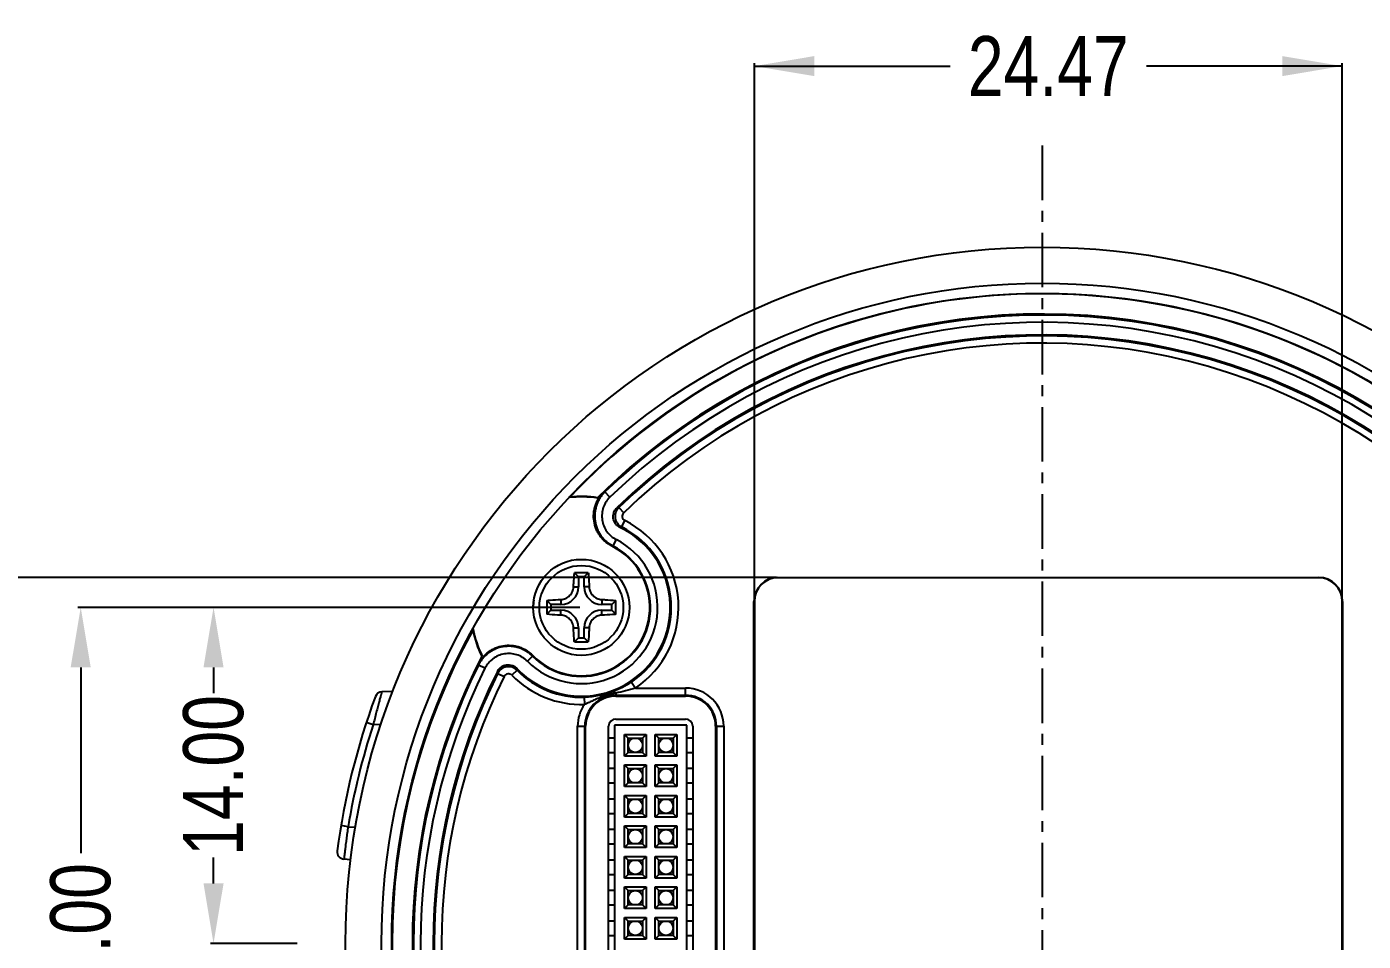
# Model space of a CAD drawing. Header units: millimetres. Extents: x -61 to 249, y -179 to 12.
# Drawn here: x 163.1 to 218.7, y -81.8 to -43.7 of the extents above; entities that cross this region are included whole.
import ezdxf

# ---------------------------------------------------------------- set-up
doc = ezdxf.new("R2010")
doc.units = ezdxf.units.MM
doc.header["$LTSCALE"] = 1.21
doc.header["$MEASUREMENT"] = 0
doc.header["$PDMODE"] = 3
doc.header["$PDSIZE"] = 0.3125
doc.linetypes.add('CENTER', pattern=[0.6, 0.375, -0.075, 0.075, -0.075])
doc.layers.get('0').update_dxf_attribs({"linetype": 'CONTINUOUS'})
doc.layers.get('DEFPOINTS').update_dxf_attribs({"linetype": 'CONTINUOUS'})
doc.layers.add('02___PRT_ALL_AXES', color=7, linetype='CONTINUOUS')
doc.layers.add('Dim', color=3, linetype='CONTINUOUS', lineweight=25)
doc.styles.get("Standard").update_dxf_attribs({"font": 'txt', "width": 0.8})
doc.dimstyles.get("Standard").update_dxf_attribs({"dimtxt": 0.15625, "dimasz": 0.1875, "dimexe": 0.125, "dimexo": 0.0625, "dimgap": 0.09, "dimtad": 0, "dimtih": 1, "dimtoh": 1, "dimzin": 4, "dimdsep": 46, "dimtxsty": 'STANDARD', "dimblk": '_FILLED', "dimblk1": '_FILLED', "dimblk2": '_FILLED', "dimcen": 0.09, "dimazin": 1, "dimtp": 0.01, "dimtm": 0.01, "dimtfac": 1, "dimtofl": 0, "dimtmove": 0, "dimatfit": 3, "dimldrblk": '_FILLED', "dimfxl": 1, "dimtolj": 1, "dimtzin": 4, "dimarcsym": 0})

# ---------------------------------------------------------------- blocks, each defined once
blk = doc.blocks.new('_FILLED')
at = {"color": 0, "linetype": 'ByBlock'}
blk.add_solid([(0, 0), (-1, 0.167), (-1, -0.167)], dxfattribs=at)
blk = doc.blocks.new('*D4')
at = {"layer": 'DEFPOINTS', "color": 0}
for p in [(186.2, -67.915), (165.364, -95.915), (186.2, -95.915)]:
    blk.add_point(p, dxfattribs=at)
at = {"layer": 'Dim', "color": 0, "lineweight": -2}
for p, q in [((186.137, -67.915), (165.239, -67.915)), ((165.364, -70.415), (165.364, -78.158)), ((165.364, -93.415), (165.364, -85.672)), ((186.137, -95.915), (165.239, -95.915))]:
    blk.add_line(p, q, dxfattribs=at)
at = {"layer": 'Dim', "color": 0, "lineweight": -2, "xscale": 2.5, "yscale": 2.5, "zscale": 2.5}
for p, rotation in [((165.364, -67.915), 90), ((165.364, -95.915), 270)]:
    blk.add_blockref('_FILLED', p, dxfattribs=dict(at, rotation=rotation))
at = {"layer": 'Dim', "color": 0, "insert": (165.364, -81.915), "char_height": 2.5, "attachment_point": 5, "rotation": 90, "line_spacing_factor": 2.5}
blk.add_mtext('\\A1;28.00', dxfattribs=at)
blk = doc.blocks.new('*D7')
at = {"layer": 'DEFPOINTS', "color": 0}
for p in [(194.385, -66.665), (159.731, -97.165), (194.385, -97.165)]:
    blk.add_point(p, dxfattribs=at)
at = {"layer": 'Dim', "color": 0, "lineweight": -2}
for p, q in [((194.322, -66.665), (159.606, -66.665)), ((159.731, -69.165), (159.731, -78.158)), ((159.731, -94.665), (159.731, -85.672)), ((194.322, -97.165), (159.606, -97.165))]:
    blk.add_line(p, q, dxfattribs=at)
at = {"layer": 'Dim', "color": 0, "lineweight": -2, "xscale": 2.5, "yscale": 2.5, "zscale": 2.5}
for p, rotation in [((159.731, -66.665), 90), ((159.731, -97.165), 270)]:
    blk.add_blockref('_FILLED', p, dxfattribs=dict(at, rotation=rotation))
at = {"layer": 'Dim', "color": 0, "insert": (159.731, -81.915), "char_height": 2.5, "attachment_point": 5, "rotation": 90, "line_spacing_factor": 2.5}
blk.add_mtext('\\A1;30.50', dxfattribs=at)
blk = doc.blocks.new('*D8')
at = {"color": 0, "linetype": 'ByBlock', "lineweight": -2}
for p, q in [((193.401, -67.603), (193.401, -45.247)), ((193.401, -45.372), (201.545, -45.372)), ((217.869, -45.372), (209.725, -45.372)), ((217.869, -67.603), (217.869, -45.247))]:
    blk.add_line(p, q, dxfattribs=at)
at = {"layer": 'DEFPOINTS', "color": 0, "linetype": 'ByBlock'}
for p in [(193.401, -67.665), (217.869, -67.665)]:
    blk.add_point(p, dxfattribs=at)
at = {"color": 0, "linetype": 'ByBlock', "lineweight": -2, "xscale": 2.5, "yscale": 2.5, "zscale": 2.5, "rotation": 180}
blk.add_blockref('_FILLED', (193.401, -45.372), dxfattribs=at)
at = {"color": 0, "linetype": 'ByBlock', "lineweight": -2, "xscale": 2.5, "yscale": 2.5, "zscale": 2.5}
blk.add_blockref('_FILLED', (217.869, -45.372), dxfattribs=at)
at = {"color": 0, "linetype": 'ByBlock', "lineweight": -2, "insert": (205.635, -45.372), "char_height": 2.5, "attachment_point": 5}
blk.add_mtext('\\A1;24.47', dxfattribs=at)
blk = doc.blocks.new('*D10')
at = {"layer": 'DEFPOINTS', "color": 0}
for p in [(170.892, -67.915), (186.2, -67.915), (174.434, -81.915)]:
    blk.add_point(p, dxfattribs=at)
at = {"layer": 'Dim', "color": 0, "lineweight": -2}
for p, q in [((186.137, -67.915), (170.767, -67.915)), ((170.892, -70.415), (170.892, -71.492)), ((170.892, -79.415), (170.892, -78.338)), ((174.371, -81.915), (170.767, -81.915))]:
    blk.add_line(p, q, dxfattribs=at)
at = {"layer": 'Dim', "color": 0, "lineweight": -2, "xscale": 2.5, "yscale": 2.5, "zscale": 2.5}
for p, rotation in [((170.892, -67.915), 90), ((170.892, -81.915), 270)]:
    blk.add_blockref('_FILLED', p, dxfattribs=dict(at, rotation=rotation))
at = {"layer": 'Dim', "color": 0, "insert": (170.892, -74.915), "char_height": 2.5, "attachment_point": 5, "rotation": 90}
blk.add_mtext('\\A1;14.00', dxfattribs=at)

msp = doc.modelspace()

# ---------------------------------------------------------------- linework, layer by layer
at = {"color": 6, "linetype": 'CENTER', "ltscale": 5}
msp.add_line((205.385, -48.683), (205.385, -114.341), dxfattribs=at)
at = {"color": 7, "linetype": 'Continuous'}
for p, q in [((186.882, -63.366), (186.876, -63.347)), ((187.391, -63.322), (187.183, -63.107)), ((187.755, -63.762), (187.964, -63.977)), ((187.879, -64.568), (188.013, -64.3)), ((187.653, -65.091), (187.516, -65.357)), ((185.911, -66.476), (186.078, -66.643)), ((186.078, -66.643), (186.078, -67.065)), ((186.322, -66.643), (186.078, -66.643)), ((186.489, -66.476), (186.322, -66.643)), ((186.322, -67.065), (186.322, -66.643)), ((194.385, -66.665), (194.385, -66.681)), ((194.385, -66.665), (216.885, -66.665)), ((216.885, -66.681), (194.385, -66.681)), ((216.885, -66.665), (216.885, -66.681)), ((185.873, -67.065), (186.078, -67.065)), ((186.527, -67.065), (186.322, -67.065)), ((184.761, -67.626), (184.928, -67.793)), ((184.928, -67.793), (184.928, -68.037)), ((185.35, -67.793), (184.928, -67.793)), ((185.35, -67.588), (185.35, -67.793)), ((187.05, -67.588), (187.05, -67.793)), ((187.472, -67.793), (187.05, -67.793)), ((187.639, -67.626), (187.472, -67.793)), ((187.472, -68.037), (187.472, -67.793)), ((193.385, -96.165), (193.385, -67.665)), ((193.385, -67.665), (193.401, -67.665)), ((193.401, -67.665), (193.401, -96.165)), ((217.869, -96.165), (217.869, -67.665)), ((217.885, -67.665), (217.869, -67.665)), ((217.885, -67.665), (217.885, -96.165)), ((184.761, -68.204), (184.928, -68.037)), ((184.928, -68.037), (185.35, -68.037)), ((185.35, -68.242), (185.35, -68.037)), ((187.05, -68.242), (187.05, -68.037)), ((187.05, -68.037), (187.472, -68.037)), ((187.639, -68.204), (187.472, -68.037)), ((185.873, -68.765), (186.078, -68.765)), ((186.078, -68.765), (186.078, -69.187)), ((186.322, -69.187), (186.322, -68.765)), ((186.527, -68.765), (186.322, -68.765)), ((185.911, -69.354), (186.078, -69.187)), ((186.078, -69.187), (186.322, -69.187)), ((186.489, -69.354), (186.322, -69.187)), ((182.075, -69.952), (182.056, -69.952)), ((183.953, -70.16), (184.166, -69.948)), ((182.19, -70.451), (181.921, -70.318)), ((183.524, -70.535), (183.31, -70.745)), ((182.719, -70.663), (182.988, -70.796)), ((188.284, -71.026), (188.451, -71.275)), ((178.356, -71.413), (177.894, -71.437)), ((186.32, -71.658), (186.329, -71.958)), ((187.635, -71.488), (187.635, -71.575)), ((187.635, -71.61), (187.635, -71.575)), ((187.635, -71.575), (190.535, -71.575)), ((187.635, -71.61), (190.535, -71.61)), ((188.451, -71.275), (190.535, -71.275)), ((190.535, -71.61), (190.535, -71.275)), ((177.536, -72.807), (177.251, -72.714)), ((177.861, -72.79), (177.536, -72.807)), ((186.045, -90.965), (186.045, -72.865)), ((186.045, -72.865), (186.38, -72.865)), ((186.345, -90.965), (186.345, -72.865)), ((186.38, -90.965), (186.38, -72.865)), ((187.335, -90.965), (187.335, -72.865)), ((187.585, -72.815), (187.585, -91.015)), ((190.585, -72.815), (187.585, -72.815)), ((187.635, -72.565), (190.535, -72.565)), ((190.585, -91.015), (190.585, -72.815)), ((190.835, -72.865), (190.835, -90.965)), ((191.789, -72.865), (191.789, -90.965)), ((191.789, -72.865), (192.125, -72.865)), ((191.825, -72.865), (191.825, -90.965)), ((192.125, -72.865), (192.125, -90.965)), ((187.585, -73.36), (187.335, -73.36)), ((188, -74.11), (188, -73.21)), ((188.15, -73.36), (188, -73.21)), ((188, -73.21), (188.9, -73.21)), ((188.15, -73.96), (188.15, -73.36)), ((188.15, -73.36), (188.75, -73.36)), ((188.75, -73.36), (188.9, -73.21)), ((188.75, -73.36), (188.75, -73.96)), ((188.9, -73.21), (188.9, -74.11)), ((189.27, -74.11), (189.27, -73.21)), ((189.42, -73.36), (189.27, -73.21)), ((189.27, -73.21), (190.17, -73.21)), ((189.42, -73.96), (189.42, -73.36)), ((189.42, -73.36), (190.02, -73.36)), ((190.02, -73.36), (190.17, -73.21)), ((190.02, -73.36), (190.02, -73.96)), ((190.17, -73.21), (190.17, -74.11)), ((190.835, -73.36), (190.585, -73.36)), ((187.335, -73.96), (187.585, -73.96)), ((188.15, -73.96), (188, -74.11)), ((188.75, -73.96), (188.15, -73.96)), ((188.75, -73.96), (188.9, -74.11)), ((189.42, -73.96), (189.27, -74.11)), ((190.02, -73.96), (189.42, -73.96)), ((190.02, -73.96), (190.17, -74.11)), ((190.585, -73.96), (190.835, -73.96)), ((188.9, -74.11), (188, -74.11)), ((188, -75.38), (188, -74.48)), ((188.15, -74.63), (188, -74.48)), ((188, -74.48), (188.9, -74.48)), ((188.75, -74.63), (188.9, -74.48)), ((188.9, -74.48), (188.9, -75.38)), ((190.17, -74.11), (189.27, -74.11)), ((189.27, -75.38), (189.27, -74.48)), ((189.42, -74.63), (189.27, -74.48)), ((189.27, -74.48), (190.17, -74.48)), ((190.02, -74.63), (190.17, -74.48)), ((190.17, -74.48), (190.17, -75.38)), ((187.585, -74.63), (187.335, -74.63)), ((188.15, -75.23), (188.15, -74.63)), ((188.15, -74.63), (188.75, -74.63)), ((188.75, -74.63), (188.75, -75.23)), ((189.42, -75.23), (189.42, -74.63)), ((189.42, -74.63), (190.02, -74.63)), ((190.02, -74.63), (190.02, -75.23)), ((190.835, -74.63), (190.585, -74.63)), ((187.335, -75.23), (187.585, -75.23)), ((188.15, -75.23), (188, -75.38)), ((188.9, -75.38), (188, -75.38)), ((188.75, -75.23), (188.15, -75.23)), ((188.75, -75.23), (188.9, -75.38)), ((189.42, -75.23), (189.27, -75.38)), ((190.17, -75.38), (189.27, -75.38)), ((190.02, -75.23), (189.42, -75.23)), ((190.02, -75.23), (190.17, -75.38)), ((190.585, -75.23), (190.835, -75.23)), ((187.585, -75.9), (187.335, -75.9)), ((188, -76.65), (188, -75.75)), ((188.15, -75.9), (188, -75.75)), ((188, -75.75), (188.9, -75.75)), ((188.15, -76.5), (188.15, -75.9)), ((188.15, -75.9), (188.75, -75.9)), ((188.75, -75.9), (188.9, -75.75)), ((188.75, -75.9), (188.75, -76.5)), ((188.9, -75.75), (188.9, -76.65)), ((189.27, -76.65), (189.27, -75.75)), ((189.42, -75.9), (189.27, -75.75)), ((189.27, -75.75), (190.17, -75.75)), ((189.42, -76.5), (189.42, -75.9)), ((189.42, -75.9), (190.02, -75.9)), ((190.02, -75.9), (190.17, -75.75)), ((190.02, -75.9), (190.02, -76.5)), ((190.17, -75.75), (190.17, -76.65)), ((190.835, -75.9), (190.585, -75.9)), ((187.335, -76.5), (187.585, -76.5)), ((188.15, -76.5), (188, -76.65)), ((188.9, -76.65), (188, -76.65)), ((188.75, -76.5), (188.15, -76.5)), ((188.75, -76.5), (188.9, -76.65)), ((189.42, -76.5), (189.27, -76.65)), ((190.17, -76.65), (189.27, -76.65)), ((190.02, -76.5), (189.42, -76.5)), ((190.02, -76.5), (190.17, -76.65)), ((190.585, -76.5), (190.835, -76.5)), ((176.491, -77.053), (176.195, -77.003)), ((176.491, -77.053), (176.796, -77.069)), ((187.585, -77.17), (187.335, -77.17)), ((188, -77.92), (188, -77.02)), ((188.15, -77.17), (188, -77.02)), ((188, -77.02), (188.9, -77.02)), ((188.15, -77.77), (188.15, -77.17)), ((188.15, -77.17), (188.75, -77.17)), ((188.75, -77.17), (188.9, -77.02)), ((188.75, -77.17), (188.75, -77.77)), ((188.9, -77.02), (188.9, -77.92)), ((189.27, -77.92), (189.27, -77.02)), ((189.42, -77.17), (189.27, -77.02)), ((189.27, -77.02), (190.17, -77.02)), ((189.42, -77.77), (189.42, -77.17)), ((189.42, -77.17), (190.02, -77.17)), ((190.02, -77.17), (190.17, -77.02)), ((190.02, -77.17), (190.02, -77.77)), ((190.17, -77.02), (190.17, -77.92)), ((190.835, -77.17), (190.585, -77.17)), ((187.335, -77.77), (187.585, -77.77)), ((188.15, -77.77), (188, -77.92)), ((188.75, -77.77), (188.15, -77.77)), ((188.75, -77.77), (188.9, -77.92)), ((189.42, -77.77), (189.27, -77.92)), ((190.02, -77.77), (189.42, -77.77)), ((190.02, -77.77), (190.17, -77.92)), ((190.585, -77.77), (190.835, -77.77)), ((176.319, -78.395), (176.598, -78.41)), ((188.9, -77.92), (188, -77.92)), ((188, -79.19), (188, -78.29)), ((188.15, -78.44), (188, -78.29)), ((188, -78.29), (188.9, -78.29)), ((188.75, -78.44), (188.9, -78.29)), ((188.9, -78.29), (188.9, -79.19)), ((190.17, -77.92), (189.27, -77.92)), ((189.27, -79.19), (189.27, -78.29)), ((189.42, -78.44), (189.27, -78.29)), ((189.27, -78.29), (190.17, -78.29)), ((190.02, -78.44), (190.17, -78.29)), ((190.17, -78.29), (190.17, -79.19)), ((187.585, -78.44), (187.335, -78.44)), ((188.15, -79.04), (188.15, -78.44)), ((188.15, -78.44), (188.75, -78.44)), ((188.75, -78.44), (188.75, -79.04)), ((189.42, -79.04), (189.42, -78.44)), ((189.42, -78.44), (190.02, -78.44)), ((190.02, -78.44), (190.02, -79.04)), ((190.835, -78.44), (190.585, -78.44)), ((187.335, -79.04), (187.585, -79.04)), ((188.15, -79.04), (188, -79.19)), ((188.9, -79.19), (188, -79.19)), ((188.75, -79.04), (188.15, -79.04)), ((188.75, -79.04), (188.9, -79.19)), ((189.42, -79.04), (189.27, -79.19)), ((190.17, -79.19), (189.27, -79.19)), ((190.02, -79.04), (189.42, -79.04)), ((190.02, -79.04), (190.17, -79.19)), ((190.585, -79.04), (190.835, -79.04)), ((187.585, -79.71), (187.335, -79.71)), ((188, -80.46), (188, -79.56)), ((188.15, -79.71), (188, -79.56)), ((188, -79.56), (188.9, -79.56)), ((188.15, -80.31), (188.15, -79.71)), ((188.15, -79.71), (188.75, -79.71)), ((188.75, -79.71), (188.9, -79.56)), ((188.75, -79.71), (188.75, -80.31)), ((188.9, -79.56), (188.9, -80.46)), ((189.27, -80.46), (189.27, -79.56)), ((189.42, -79.71), (189.27, -79.56)), ((189.27, -79.56), (190.17, -79.56)), ((189.42, -80.31), (189.42, -79.71)), ((189.42, -79.71), (190.02, -79.71)), ((190.02, -79.71), (190.17, -79.56)), ((190.02, -79.71), (190.02, -80.31)), ((190.17, -79.56), (190.17, -80.46)), ((190.835, -79.71), (190.585, -79.71)), ((187.335, -80.31), (187.585, -80.31)), ((188.15, -80.31), (188, -80.46)), ((188.9, -80.46), (188, -80.46)), ((188.75, -80.31), (188.15, -80.31)), ((188.75, -80.31), (188.9, -80.46)), ((189.42, -80.31), (189.27, -80.46)), ((190.17, -80.46), (189.27, -80.46)), ((190.02, -80.31), (189.42, -80.31)), ((190.02, -80.31), (190.17, -80.46)), ((190.585, -80.31), (190.835, -80.31)), ((187.585, -80.98), (187.335, -80.98)), ((188, -81.73), (188, -80.83)), ((188.15, -80.98), (188, -80.83)), ((188, -80.83), (188.9, -80.83)), ((188.15, -81.58), (188.15, -80.98)), ((188.15, -80.98), (188.75, -80.98)), ((188.75, -80.98), (188.9, -80.83)), ((188.75, -80.98), (188.75, -81.58)), ((188.9, -80.83), (188.9, -81.73)), ((189.27, -81.73), (189.27, -80.83)), ((189.42, -80.98), (189.27, -80.83)), ((189.27, -80.83), (190.17, -80.83)), ((189.42, -81.58), (189.42, -80.98)), ((189.42, -80.98), (190.02, -80.98)), ((190.02, -80.98), (190.17, -80.83)), ((190.02, -80.98), (190.02, -81.58)), ((190.17, -80.83), (190.17, -81.73)), ((190.835, -80.98), (190.585, -80.98)), ((187.335, -81.58), (187.585, -81.58)), ((188.15, -81.58), (188, -81.73)), ((188.9, -81.73), (188, -81.73)), ((188.75, -81.58), (188.15, -81.58)), ((188.75, -81.58), (188.9, -81.73)), ((189.42, -81.58), (189.27, -81.73)), ((190.17, -81.73), (189.27, -81.73)), ((190.02, -81.58), (189.42, -81.58)), ((190.02, -81.58), (190.17, -81.73)), ((190.585, -81.58), (190.835, -81.58))]:
    msp.add_line(p, q, dxfattribs=at)
for centre, radius in [((205.385, -81.915), 29), ((205.385, -81.915), 27.5), ((205.385, -81.915), 27.077), ((188.45, -73.66), 0.3), ((189.72, -73.66), 0.3), ((188.45, -74.93), 0.3), ((189.72, -74.93), 0.3), ((188.45, -76.2), 0.3), ((189.72, -76.2), 0.3), ((188.45, -77.47), 0.3), ((189.72, -77.47), 0.3), ((188.45, -78.74), 0.3), ((189.72, -78.74), 0.3), ((188.45, -80.01), 0.3), ((189.72, -80.01), 0.3), ((188.45, -81.28), 0.3), ((189.72, -81.28), 0.3)]:
    msp.add_circle(centre, radius, dxfattribs=at)
for centre, radius, start, end in [((205.385, -81.915), 27.059, 7.2827, 136.5976), ((205.385, -81.915), 26.217, 8.9707, 134.9096), ((205.385, -81.915), 26.174, 9.8185, 134.0618), ((205.385, -81.915), 25.874, 9.8185, 134.0618), ((205.385, -81.915), 25.351, 9.5657, 134.3146), ((205.385, -81.915), 25.305, 9.7172, 134.1631), ((205.385, -81.915), 25.005, 9.7172, 134.1631), ((186.2, -67.915), 4.6, 81.4766, 96.4925), ((189.436, -70.847), 8.391, 116.2503, 116.5951), ((186.2, -67.915), 4.617, 81.5857, 95.9035), ((205.385, -81.915), 26.2, 134.1468, 134.9288), ((188.808, -72.425), 9.459, 99.8954, 100.1795), ((188.103, -64.121), 0.5, 134.1795, 243.3467), ((189.21, -72.646), 9.002, 99.3003, 99.8187), ((188.103, -64.121), 0.2, 134.1547, 243.3715), ((186.2, -67.915), 4.045, 303.8224, 63.3631), ((186.2, -67.915), 3.699, 223.5063, 64.2543), ((189.513, -72.117), 7.724, 102.2148, 102.7648), ((186.2, -67.915), 3.745, 303.8224, 63.3631), ((186.2, -67.915), 3.176, 224.9868, 62.7738), ((186.2, -67.915), 2.876, 224.9868, 62.7738), ((186.2, -67.915), 2.85, 224.4925, 63.2681), ((189.418, -70.697), 5.668, 109.6053, 109.9699), ((186.2, -85.048), 18.574, 89.1096, 90.8904), ((194.385, -67.665), 1, 90, 180), ((194.385, -67.665), 0.984, 90, 180), ((216.885, -67.665), 1, 0, 90), ((216.885, -67.665), 0.984, 0, 90), ((185.35, -67.065), 0.728, 270, 360), ((187.05, -67.065), 0.728, 180, 270), ((186.2, -67.915), 2, 171.3862, 180), ((203.322, -67.915), 18.563, 179.1094, 180.0004), ((169.078, -67.915), 18.563, 359.9996, 0.8906), ((203.322, -67.915), 18.563, 179.9996, 180.8906), ((185.35, -68.765), 0.728, 0, 90), ((187.05, -68.765), 0.728, 90, 180), ((169.078, -67.915), 18.563, 359.1094, 0.0004), ((205.385, -81.915), 27.059, 151.163, 208.837), ((189.98, -70.103), 8.391, 171.1656, 171.5103), ((186.2, -67.915), 4.617, 191.8572, 206.175), ((186.2, -67.915), 4.6, 191.2682, 206.2841), ((186.2, -50.782), 18.574, 269.1096, 270.8904), ((205.385, -81.915), 26.217, 152.851, 207.149), ((205.385, -81.915), 26.2, 152.8318, 153.6138), ((189.83, -70.131), 5.668, 177.7908, 178.1553), ((205.385, -81.915), 26.174, 153.6989, 206.3011), ((205.385, -81.915), 25.874, 153.6989, 206.3011), ((205.385, -81.915), 25.351, 153.446, 206.554), ((191.291, -69.023), 9.459, 187.5812, 187.8653), ((191.644, -69.335), 9.023, 187.9425, 188.4598), ((183.167, -70.885), 0.5, 44.4139, 153.5812), ((191.23, -69.787), 7.742, 184.9965, 185.5452), ((186.2, -67.915), 3.745, 224.3975, 271.8357), ((205.385, -81.915), 25.305, 153.5976, 206.4024), ((205.385, -81.915), 25.005, 153.5976, 206.4024), ((183.167, -70.885), 0.2, 44.3891, 153.606), ((186.2, -67.915), 4.045, 224.3975, 271.8357), ((205.385, -81.915), 29.6, 159.6718, 172.5103), ((177.91, -71.736), 0.3, 93, 159.6718), ((187.635, -72.865), 1.29, 90, 180), ((187.635, -72.865), 1.255, 90, 180), ((190.535, -72.865), 1.59, 0, 90), ((190.535, -72.865), 1.29, 0, 90), ((190.535, -72.865), 1.255, 0, 90), ((187.635, -72.865), 1.59, 145.2, 180), ((205.385, -81.915), 29.3, 161.8899, 170.4473), ((187.635, -72.865), 0.3, 90, 180), ((190.535, -72.865), 0.3, 0, 90), ((176.335, -78.096), 0.3, 172.5103, 267)]:
    msp.add_arc(centre, radius, start, end, dxfattribs=at)
for points, knots in [([(187.482, -65.37), (187.432, -65.345), (187.336, -65.289), (187.203, -65.188), (187.082, -65.073), (186.976, -64.944), (186.886, -64.803), (186.79, -64.603), (186.715, -64.333), (186.705, -64.054), (186.738, -63.834), (186.781, -63.673), (186.844, -63.518), (186.924, -63.372), (187.022, -63.236), (187.097, -63.154), (187.137, -63.115)], [0, 0, 0, 0, 0.062528, 0.125055, 0.187583, 0.250111, 0.312639, 0.375166, 0.5, 0.624834, 0.687361, 0.749889, 0.812417, 0.874945, 0.937472, 1, 1, 1, 1]), ([(187.183, -63.107), (187.143, -63.145), (187.068, -63.227), (186.971, -63.362), (186.89, -63.508), (186.828, -63.662), (186.784, -63.822), (186.751, -64.041), (186.758, -64.32), (186.832, -64.589), (186.927, -64.789), (187.015, -64.929), (187.12, -65.059), (187.239, -65.175), (187.371, -65.276), (187.467, -65.332), (187.516, -65.357)], [0, 0, 0, 0, 0.062527, 0.125054, 0.187582, 0.250109, 0.312637, 0.375164, 0.5, 0.624836, 0.687363, 0.749891, 0.812418, 0.874946, 0.937473, 1, 1, 1, 1]), ([(187.391, -63.322), (187.329, -63.383), (187.218, -63.519), (187.105, -63.756), (187.05, -64.013), (187.058, -64.275), (187.127, -64.529), (187.253, -64.759), (187.43, -64.953), (187.576, -65.051), (187.653, -65.091)], [0, 0, 0, 0, 0.125, 0.25, 0.375, 0.5, 0.625, 0.75, 0.875, 1, 1, 1, 1]), ([(187.806, -64.584), (187.771, -64.566), (187.703, -64.523), (187.619, -64.436), (187.559, -64.331), (187.525, -64.215), (187.52, -64.094), (187.544, -63.976), (187.595, -63.866), (187.646, -63.804), (187.674, -63.776)], [0, 0, 0, 0, 0.125, 0.25, 0.375, 0.5, 0.625, 0.75, 0.875, 1, 1, 1, 1]), ([(185.873, -67.065), (185.876, -67.015), (185.886, -66.819), (185.899, -66.623), (185.911, -66.476)], [0, 0, 0, 0, 0.252677, 1, 1, 1, 1]), ([(186.489, -66.476), (186.493, -66.525), (186.508, -66.721), (186.52, -66.917), (186.527, -67.065)], [0, 0, 0, 0, 0.247094, 1, 1, 1, 1]), ([(185.35, -67.588), (185.417, -67.585), (185.551, -67.554), (185.722, -67.437), (185.839, -67.266), (185.87, -67.132), (185.873, -67.065)], [0, 0, 0, 0, 0.249014, 0.500006, 0.750994, 1, 1, 1, 1]), ([(186.527, -67.065), (186.53, -67.132), (186.561, -67.266), (186.678, -67.437), (186.848, -67.554), (186.983, -67.585), (187.05, -67.588)], [0, 0, 0, 0, 0.248977, 0.499933, 0.750922, 1, 1, 1, 1]), ([(184.761, -67.626), (184.81, -67.622), (185.006, -67.607), (185.202, -67.595), (185.35, -67.588)], [0, 0, 0, 0, 0.247093, 1, 1, 1, 1]), ([(187.05, -67.588), (187.1, -67.591), (187.296, -67.601), (187.492, -67.614), (187.639, -67.626)], [0, 0, 0, 0, 0.252678, 1, 1, 1, 1]), ([(185.35, -68.242), (185.3, -68.239), (185.104, -68.229), (184.908, -68.216), (184.761, -68.204)], [0, 0, 0, 0, 0.252678, 1, 1, 1, 1]), ([(185.873, -68.765), (185.87, -68.698), (185.839, -68.564), (185.722, -68.393), (185.551, -68.276), (185.417, -68.245), (185.35, -68.242)], [0, 0, 0, 0, 0.248977, 0.499933, 0.750922, 1, 1, 1, 1]), ([(187.05, -68.242), (186.983, -68.245), (186.848, -68.276), (186.678, -68.393), (186.561, -68.564), (186.53, -68.698), (186.527, -68.765)], [0, 0, 0, 0, 0.249014, 0.500006, 0.750994, 1, 1, 1, 1]), ([(187.639, -68.204), (187.59, -68.208), (187.394, -68.223), (187.198, -68.235), (187.05, -68.242)], [0, 0, 0, 0, 0.247093, 1, 1, 1, 1]), ([(185.911, -69.354), (185.907, -69.305), (185.892, -69.109), (185.88, -68.913), (185.873, -68.765)], [0, 0, 0, 0, 0.247094, 1, 1, 1, 1]), ([(186.527, -68.765), (186.524, -68.815), (186.514, -69.011), (186.501, -69.207), (186.489, -69.354)], [0, 0, 0, 0, 0.252677, 1, 1, 1, 1]), ([(181.914, -70.271), (181.939, -70.222), (181.994, -70.125), (182.094, -69.991), (182.209, -69.87), (182.337, -69.763), (182.477, -69.672), (182.677, -69.574), (182.946, -69.498), (183.226, -69.487), (183.446, -69.518), (183.607, -69.561), (183.762, -69.622), (183.909, -69.702), (184.045, -69.798), (184.128, -69.873), (184.167, -69.912)], [0, 0, 0, 0, 0.062528, 0.125055, 0.187583, 0.250111, 0.312639, 0.375166, 0.5, 0.624834, 0.687361, 0.749889, 0.812417, 0.874945, 0.937472, 1, 1, 1, 1]), ([(184.166, -69.948), (184.127, -69.909), (184.044, -69.836), (183.907, -69.741), (183.76, -69.663), (183.605, -69.602), (183.444, -69.561), (183.225, -69.531), (182.946, -69.544), (182.678, -69.621), (182.48, -69.72), (182.341, -69.81), (182.213, -69.917), (182.099, -70.038), (182, -70.172), (181.945, -70.268), (181.921, -70.318)], [0, 0, 0, 0, 0.062527, 0.125054, 0.187582, 0.250109, 0.312637, 0.375164, 0.5, 0.624836, 0.687363, 0.749891, 0.812418, 0.874946, 0.937473, 1, 1, 1, 1]), ([(183.953, -70.16), (183.892, -70.099), (183.754, -69.991), (183.516, -69.881), (183.258, -69.831), (182.995, -69.842), (182.743, -69.915), (182.515, -70.046), (182.324, -70.226), (182.228, -70.373), (182.19, -70.451)], [0, 0, 0, 0, 0.125, 0.25, 0.375, 0.5, 0.625, 0.75, 0.875, 1, 1, 1, 1]), ([(182.708, -70.582), (182.725, -70.546), (182.77, -70.479), (182.858, -70.397), (182.964, -70.338), (183.08, -70.306), (183.201, -70.303), (183.319, -70.328), (183.428, -70.381), (183.49, -70.432), (183.517, -70.461)], [0, 0, 0, 0, 0.125, 0.25, 0.375, 0.5, 0.625, 0.75, 0.875, 1, 1, 1, 1]), ([(188.284, -71.026), (188.164, -71.107), (187.919, -71.252), (187.659, -71.369), (187.529, -71.42)], [0, 0, 0, 0, 0.50908, 1, 1, 1, 1]), ([(177.894, -71.437), (177.894, -71.437), (177.894, -71.437), (177.894, -71.438), (177.893, -71.439), (177.893, -71.441), (177.892, -71.444), (177.891, -71.448), (177.889, -71.455), (177.886, -71.465), (177.882, -71.481), (177.877, -71.5), (177.871, -71.522), (177.864, -71.547), (177.856, -71.575), (177.844, -71.618), (177.827, -71.68), (177.805, -71.761), (177.781, -71.852), (177.754, -71.952), (177.726, -72.06), (177.696, -72.174), (177.654, -72.336), (177.6, -72.548), (177.558, -72.72), (177.536, -72.807)], [0, 0, 0, 0, 0.000318, 0.000715, 0.001271, 0.002858, 0.005077, 0.007928, 0.011406, 0.020234, 0.031527, 0.045247, 0.061342, 0.079758, 0.100431, 0.123292, 0.175276, 0.23506, 0.30194, 0.375174, 0.453994, 0.537619, 0.625257, 0.809393, 1, 1, 1, 1]), ([(187.529, -71.42), (187.432, -71.457), (187.235, -71.524), (186.936, -71.594), (186.63, -71.64), (186.425, -71.655), (186.32, -71.658)], [0, 0, 0, 0, 0.251669, 0.502121, 0.744831, 1, 1, 1, 1]), ([(187.635, -71.488), (187.578, -71.497), (187.463, -71.518), (187.293, -71.56), (187.126, -71.612), (186.963, -71.673), (186.804, -71.742), (186.647, -71.816), (186.49, -71.89), (186.384, -71.937), (186.329, -71.958)], [0, 0, 0, 0, 0.124815, 0.250501, 0.376389, 0.501582, 0.625915, 0.749918, 0.874411, 1, 1, 1, 1]), ([(187.529, -71.42), (187.532, -71.418), (187.539, -71.417), (187.551, -71.419), (187.564, -71.423), (187.578, -71.431), (187.591, -71.441), (187.612, -71.459), (187.626, -71.476), (187.635, -71.488)], [0, 0, 0, 0, 0.081221, 0.16966, 0.269816, 0.384404, 0.514734, 0.661132, 1, 1, 1, 1]), ([(188.451, -71.275), (188.317, -71.32), (188.047, -71.4), (187.772, -71.461), (187.635, -71.488)], [0, 0, 0, 0, 0.502271, 1, 1, 1, 1]), ([(176.491, -77.053), (176.479, -77.14), (176.455, -77.311), (176.422, -77.559), (176.396, -77.755), (176.378, -77.901), (176.366, -77.998), (176.355, -78.086), (176.346, -78.165), (176.338, -78.233), (176.331, -78.289), (176.327, -78.328), (176.324, -78.354), (176.322, -78.368), (176.321, -78.38), (176.32, -78.388), (176.319, -78.393), (176.319, -78.395), (176.319, -78.395)], [0, 0, 0, 0, 0.194842, 0.382269, 0.555107, 0.633948, 0.706702, 0.772663, 0.83119, 0.881712, 0.923737, 0.956856, 0.969972, 0.980747, 0.989154, 0.995175, 0.998793, 1, 1, 1, 1])]:
    msp.add_open_spline(points, degree=3, knots=knots, dxfattribs=at)
at = {"layer": '02___PRT_ALL_AXES', "color": 7, "linetype": 'Continuous'}
for radius in [2, 1.745]:
    msp.add_circle((186.2, -67.915), radius, dxfattribs=at)

# ---------------------------------------------------------------- dimensions: what is measured, and where the dimension line sits
at = {"layer": 'Dim'}
dim = msp.add_linear_dim(base=(217.869, -45.372), p1=(193.401, -67.665), p2=(217.869, -67.665), dimstyle='STANDARD', override={"dimtxt": 2.5, "dimasz": 2.5, "dimtih": 0, "dimtoh": 0, "dimzin": 0, "dimcen": 0.198, "dimadec": 0, "dimazin": 0, "dimtp": 0, "dimtm": 0, "dimtdec": 4, "dimtzin": 0}, dxfattribs=at)
dim.commit()
dim.dimension.update_dxf_attribs({"geometry": '*D8', "text_midpoint": (205.635, -45.372)})
for base, p1, p2, override, picture, middle in [((159.731, -97.165), (194.385, -66.665), (194.385, -97.165), {"dimtxt": 2.5, "dimasz": 2.5, "dimtih": 0, "dimtoh": 0, "dimzin": 0, "dimcen": 0.198, "dimadec": 0, "dimazin": 0, "dimtp": 0, "dimtm": 0, "dimtdec": 4, "dimtzin": 0}, '*D7', (159.731, -81.915)), ((165.364, -95.915), (186.2, -67.915), (186.2, -95.915), {"dimtxt": 2.5, "dimasz": 2.5, "dimtih": 0, "dimtoh": 0, "dimzin": 0, "dimcen": 0.198, "dimadec": 0, "dimazin": 0, "dimtp": 0, "dimtm": 0, "dimtdec": 4, "dimtzin": 0}, '*D4', (165.364, -81.915)), ((170.892, -67.915), (174.434, -81.915), (186.2, -67.915), {"dimtxt": 2.5, "dimasz": 2.5, "dimtih": 0, "dimtoh": 0, "dimzin": 0, "dimblk": '_FILLED', "dimcen": 0.198, "dimadec": 0, "dimazin": 0, "dimtp": 0, "dimtm": 0, "dimtdec": 4, "dimtzin": 0}, '*D10', (170.892, -74.915))]:
    dim = msp.add_linear_dim(base=base, p1=p1, p2=p2, angle=90, dimstyle='STANDARD', override=override, dxfattribs=at)
    dim.commit()
    dim.dimension.update_dxf_attribs({"geometry": picture, "text_midpoint": middle})

doc.saveas('drawing.dxf')
